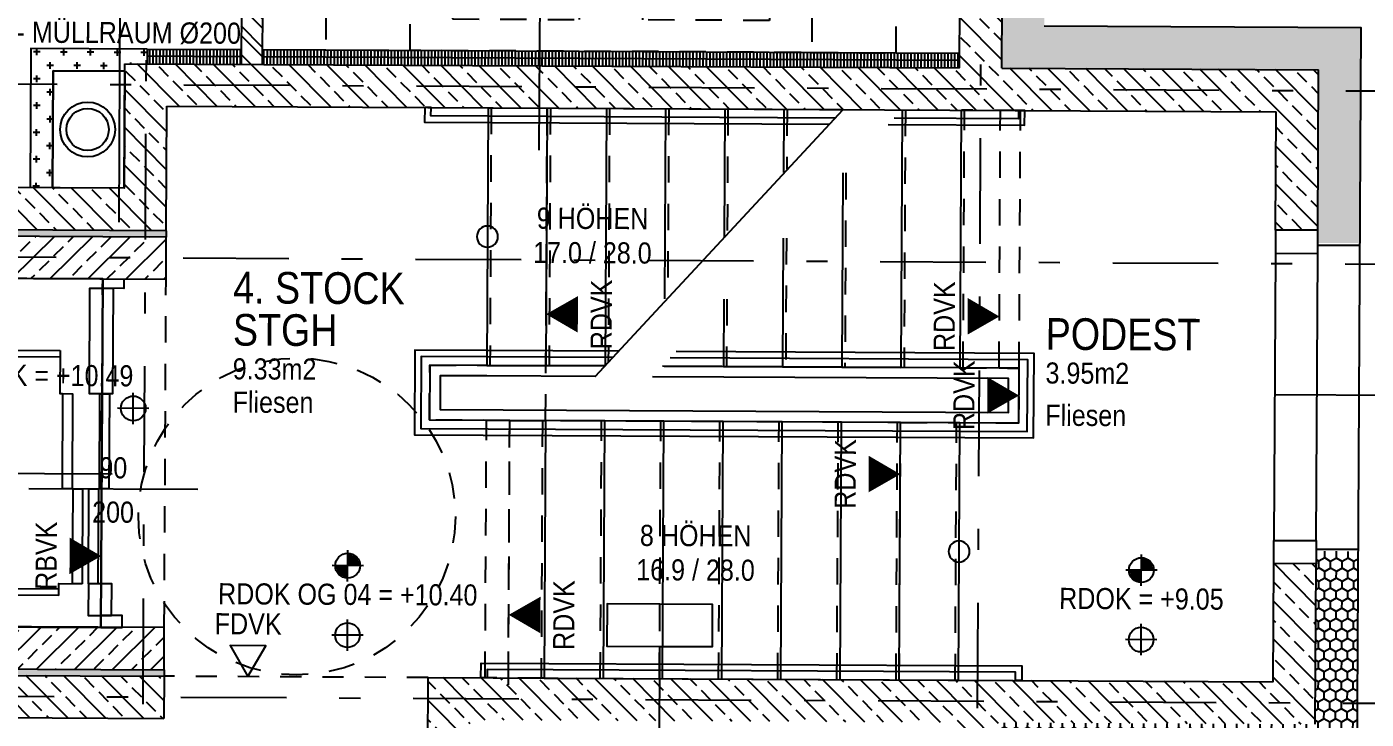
# Model space of a CAD drawing. Header units: millimetres. Extents: x 2821 to 2886, y 1688 to 1792.
# Drawn here: x 2833.88 to 2840.22, y 1754.71 to 1757.99 of the extents above; entities that cross this region are included whole.
import ezdxf
from ezdxf.enums import TextEntityAlignment as Align

# ---------------------------------------------------------------- set-up
doc = ezdxf.new("R2010")
doc.units = ezdxf.units.MM
doc.linetypes.add('HIDDEN2', pattern=[0.1875, 0.125, -0.0625])
doc.linetypes.add('STRICHPUNKT', pattern=[1, 0.5, -0.25, 0, -0.25])
for name, color, linetype in [('00-AUF---------M0', 8, 'Continuous'), ('00-TXT---------M0', 8, 'Continuous'), ('01-ANS-G00-L04-M0', 8, 'Continuous'), ('01-SYM-G00-L04-M0', 8, 'Continuous'), ('01-TXT---------M0', 1, 'Continuous'), ('01-TXT---------PP', 1, 'Continuous'), ('01-TXT-G00-L04-M0', 1, 'Continuous'), ('02-AXO-G00-L04-M0', 8, 'STRICHPUNKT'), ('02-DIM-G00-L04-ROHBAU', 8, 'Continuous'), ('02-FIL-G00-L04-LILA', 223, 'Continuous'), ('02-FIL-G00-L04-ORANGE', 40, 'Continuous'), ('02-FIL-G00-L04-STB', 8, 'Continuous'), ('02-HID-G00-L04-M0', 8, 'HIDDEN2'), ('02-TWA-G00-L04-M0', 4, 'Continuous'), ('02-WDA-G00-L04-M0', 8, 'Continuous'), ('02-ZWA-G00-L04-M0', 2, 'Continuous'), ('03-SYM-G00-L04-M0', 8, 'Continuous'), ('04-STO-G00-L04-M0', 1, 'Continuous'), ('04-SYM-G00-L04-EP', 8, 'Continuous'), ('04-TXT---------EP', 8, 'Continuous'), ('04-TXT-G00-L04-M0', 8, 'Continuous'), ('05-TXT--------M0', 8, 'Continuous'), ('05-TXT-G00-L04-M0', 8, 'Continuous'), ('06-SYM-G00-L04-M0', 8, 'Continuous'), ('06-TXT-G00-L04-M0', 8, 'Continuous'), ('07-BAR-G00-L04-M0', 8, 'HIDDEN2')]:
    doc.layers.add(name, color=color, linetype=linetype)
doc.layers.add('00_HLP---------M0', color=6, linetype='Continuous', plot=False)
doc.layers.add('07_MOB-G00-L04-M0', color=6, linetype='HIDDEN2', plot=False)
doc.styles.add('ARIAL', font='arial.ttf', dxfattribs={"width": 0.85})
doc.dimstyles.new('pp chromy&schneider', dxfattribs={"dimscale": 0.005, "dimtxt": 25, "dimasz": 10, "dimexe": 0, "dimexo": 0, "dimgap": 5, "dimtad": 1, "dimdec": 1, "dimlfac": 100, "dimrnd": 0.1, "dimzin": 9, "dimdsep": 46, "dimtxsty": 'ARIAL', "dimblk": 'c&s kote', "dimcen": 0, "dimse1": 1, "dimse2": 1, "dimclrd": 8, "dimclrt": 8, "dimadec": 0, "dimazin": 0, "dimtfac": 0.75, "dimtdec": 1, "dimtix": 1, "dimtmove": 2, "dimatfit": 0, "dimldrblk": 'NONE', "dimfxl": 1, "dimtolj": 1, "dimlwd": -1, "dimarcsym": 0})
pattern_1 = [(134.70755, (2799.24015, 1705.95968), (-0.09025976, -0.08934302), []), (134.70755, (2799.24061, 1706.04948), (-0.09025976, -0.08934302), [0.0635, -0.03175])]
pattern_2 = [(89.70755, (2799.240151, 1705.959677), (-0.0158747932, 8.10293e-05), []), (179.70755, (2799.24015, 1705.95968), (-0.00032412, -0.06349917), [])]
pattern_3 = [(89.70755, (2799.24015, 1705.959677), (-0.027252854, 0.047764726), [0.03175, -0.0635]), (209.70755, (2799.24015, 1705.959677), (-0.027739039, -0.047484027), [0.03175, -0.0635]), (149.70755, (2799.24015, 1705.959677), (-0.054991893, 0.000280699), [-0.0635, 0.03175])]

# ---------------------------------------------------------------- blocks, each defined once
blk = doc.blocks.new('LIFT')
at = {"layer": '00-AUF---------M0'}
for p, q in [((1.5, 1.73), (0.34, 1.73)), ((0.34, 1.73), (0.34, 0.3)), ((1.5, 0.3), (1.5, 1.73)), ((1.47, 1.7), (0.37, 1.7)), ((0.37, 1.7), (0.37, 0.3)), ((1.47, 0.3), (1.47, 1.7))]:
    blk.add_line(p, q, dxfattribs=at)
for points in [[(0.34, 0.3), (0.544, 0.3), (0.544, 0.29)], [(1.5, 0.3), (1.444, 0.3), (1.444, 0.19)]]:
    blk.add_lwpolyline(points, dxfattribs=at)
for points in [[(0.994, 0.24), (0.994, 0.285), (0.544, 0.285), (0.544, 0.24)], [(1.444, 0.19), (1.444, 0.235), (0.994, 0.235), (0.994, 0.19)], [(0.044, 0.05), (0.544, 0.05), (0.544, 0.16), (0.044, 0.16)], [(1.444, 0.115), (1.444, 0.16), (0.994, 0.16), (0.994, 0.115)], [(1.594, 0.05), (1.444, 0.05), (1.444, 0.16), (1.594, 0.16), (1.594, 0.05)], [(0, 0.1), (0, 0), (0.044, 0), (0.044, 0.1)], [(0.994, 0.065), (0.994, 0.11), (0.544, 0.11), (0.544, 0.065)], [(1.65, 0.1), (1.65, 0), (1.594, 0), (1.594, 0.1)]]:
    blk.add_lwpolyline(points, close=True, dxfattribs=at)
at = {"layer": '00_HLP---------M0'}
for points in [[(0.924, 0.05), (0.924, 1.97)], [(1.65, 1.9), (1.65, 0.1), (0, 0.1), (0, 1.9), (1.65, 1.9)], [(1.65, 0.763), (0, 0.763)]]:
    blk.add_lwpolyline(points, dxfattribs=at)
blk = doc.blocks.new('06-TXT')
at = {"color": 8, "style": 'ARIAL', "width": 0.85}
blk.add_attdef('STAIR', text='', height=0.1, dxfattribs=at).set_placement((0.009, 0.046), align=Align.CENTER)
blk.add_attdef('STG', text='', height=0.1, dxfattribs=at).set_placement((0.009, -0.054), align=Align.TOP_CENTER)
blk = doc.blocks.new('STIEGE_2')
at = {"linetype": 'HIDDEN2'}
for p, q in [((-2.7, 2.44), (-1.48, 2.44)), ((-1.22, 2.19), (0, 2.19)), ((0, 1.91), (-1.22, 1.91)), ((0, 1.63), (-1.22, 1.63)), ((0, 1.35), (-1.22, 1.35)), ((0, 1.07), (-1.22, 1.07)), ((0, 0.79), (-1.22, 0.79)), ((0, 0.51), (-1.22, 0.51)), ((0, 0.23), (-1.22, 0.23))]:
    blk.add_line(p, q, dxfattribs=at)
for p, q in [((-1.22, 0.215), (-1.22, 2.175)), ((-1.22, 2.175), (0, 2.175)), ((0, 2.175), (0, 0.215)), ((0, 1.895), (-1.22, 1.895)), ((0, 1.615), (-1.22, 1.615)), ((0, 1.335), (-1.22, 1.335)), ((0, 1.055), (-1.22, 1.055)), ((0, 0.775), (-1.22, 0.775)), ((0, 0.495), (-1.22, 0.495)), ((0, 0.215), (-1.22, 0.215))]:
    blk.add_line(p, q)
for points in [[(-1.55, 1.8297), (-1.55, 2.455), (-1.55, 2.795), (-1.15, 2.795), (-1.15, -0.135), (-1.55, -0.135), (-1.55, 1.5584)], [(-1.52, 1.8577), (-1.52, 2.455), (-1.52, 2.765), (-1.18, 2.765), (-1.18, -0.105), (-1.52, -0.105), (-1.52, 1.5864)], [(-1.48, 1.895), (-1.48, 2.455), (-1.48, 2.725), (-1.22, 2.725), (-1.22, -0.065), (-1.48, -0.065), (-1.48, 1.6237)], [(-1.43, 1.9417), (-1.43, 2.455), (-1.43, 2.675), (-1.27, 2.675), (-1.27, -0.015), (-1.43, -0.015), (-1.43, 1.6704)], [(-2.7, 2.455), (-1.48, 2.455), (-1.48, 1.895)], [(-2.7, 2.455), (-2.7, 0.775)], [(-2.7, 2.175), (-1.48, 2.175)], [(-1.43, 1.9417), (-2.7, 0.775)], [(-2.7, 1.895), (-1.48, 1.895)], [(-2.7, 1.615), (-1.8, 1.615)], [(-1.48, 1.615), (-1.48, 0.495)], [(-2.7, 1.335), (-2.09, 1.335)], [(-1.8, 1.335), (-1.48, 1.335)], [(-2.7, 1.055), (-2.4, 1.055)], [(-2.09, 1.055), (-1.48, 1.055)], [(-2.4, 0.775), (-1.48, 0.775)], [(-2.7, 0.495), (-1.48, 0.495)], [(-1.48, 0.215), (-1.48, 0.215), (-2.7, 0.215), (-2.7, 0.215)]]:
    blk.add_lwpolyline(points)
for points in [[(-2.09, 2.455, 0, 0, 0), (-2.09, 1.546, 0.075, 0, 0), (-2.09, 1.335, 0, 0, 0)], [(-0.61, 0.215, 0, 0, 0), (-0.61, 1.9037, 0.1, 0, 0), (-0.61, 2.175, 0, 0, 0)], [(-2.09, 1.055, 0, 0, 0), (-2.09, 0.4185, 0.075, 0, 0), (-2.09, 0.215, 0, 0, 0)]]:
    blk.add_lwpolyline(points, format="xyseb")
for points in [[(0, 2.175), (0, 2.455), (-1.22, 2.455), (-1.22, 2.175)], [(-2.7, 2.16), (-1.48, 2.16)], [(-2.7, 1.88), (-1.4961, 1.88)], [(-2.7, 1.6), (-1.8161, 1.6)], [(-2.7, 1.32), (-2.1061, 1.32)], [(-1.8, 1.32), (-1.48, 1.32)], [(-2.7, 1.04), (-2.4161, 1.04)], [(-2.09, 1.04), (-1.48, 1.04)], [(-2.4, 0.76), (-1.48, 0.76)], [(-2.7, 0.48), (-1.48, 0.48)], [(-1.48, 0.215), (-1.48, -0.065), (-2.7, -0.065), (-2.7, 0.215)], [(-1.48, 0.2), (-1.48, 0.2), (-2.7, 0.2), (-2.7, 0.2)]]:
    blk.add_lwpolyline(points, dxfattribs=at)
for centre in [(-2.09, 2.455), (-0.61, 0.215)]:
    blk.add_circle(centre, 0.05)
blk = doc.blocks.new('01-SQM')
at = {"layer": '01-TXT---------M0', "color": 1, "style": 'ARIAL', "width": 0.85}
blk.add_attdef('ROOM', (0, 0), '', height=0.15, dxfattribs=at)
blk.add_attdef('AREA', text='', height=0.1, dxfattribs=at).set_placement((0, -0.06), align=Align.TOP_LEFT)
at = {"layer": '01-TXT---------PP', "color": 1, "style": 'ARIAL', "width": 0.85}
blk.add_attdef('NR', text='', height=0.15, dxfattribs=at).set_placement((-0.1173, 0), align=Align.RIGHT)
blk.add_attdef('FLOOR', text='', height=0.1, dxfattribs=at).set_placement((0, -0.26), align=Align.TOP_LEFT)
blk = doc.blocks.new('BETT')
for points in [[(0, 0.95), (-0.4, 0.95), (-0.4, 1.35), (0, 1.35)], [(0, -1.35), (-0.4, -1.35), (-0.4, -0.95), (0, -0.95)]]:
    blk.add_lwpolyline(points, close=True)
at = {"flags": 128}
blk.add_lwpolyline([(-2.1, 0.95), (-2.1, -0.95), (0, -0.95), (0, 0.95)], close=True, dxfattribs=at)
for points in [[(-0.5, 0.85), (-0.5, -0.85)], [(-0.4, 0.75), (-0.15, 0.75), (-0.15, 0.15), (-0.4, 0.15)], [(-0.4, -0.75), (-0.15, -0.75), (-0.15, -0.15), (-0.4, -0.15)]]:
    blk.add_lwpolyline(points)
blk = doc.blocks.new('05-TXT')
at = {"layer": '05-TXT--------M0'}
blk.add_line((-0.4, 0), (0.4, 0), dxfattribs=at)
at = {"layer": '05-TXT--------M0', "color": 8, "style": 'ARIAL', "width": 0.85}
blk.add_attdef('BREITE', text='', height=0.1, dxfattribs=at).set_placement((0, 0.05), align=Align.CENTER)
blk.add_attdef('HÖHE', text='', height=0.1, rotation=360, dxfattribs=at).set_placement((0, -0.06), align=Align.TOP_CENTER)
blk = doc.blocks.new('01-hk4')
blk.add_lwpolyline([(0, 0, 0, 0.270625, 0), (0, 0.234375, 0.270625, 0.270625, 0)], format="xyseb")
at = {"layer": '00-TXT---------M0', "color": 8, "style": 'ARIAL', "width": 0.85}
blk.add_attdef('HEIGHT', text='', height=0.1, dxfattribs=at).set_placement((0, 0.35), align=Align.CENTER)
blk = doc.blocks.new('c&s kote')
at = {"color": 8}
for p, q in [((0, -2), (0, 2)), ((0, 2), (0, -2)), ((-2, 0), (2, 0)), ((2, 0), (-2, 0))]:
    blk.add_line(p, q, dxfattribs=at)
blk.add_circle((0, 0), 0.5, dxfattribs=at)
blk = doc.blocks.new('*D1162')
at = {"layer": '02-DIM-G00-L04-ROHBAU', "color": 8, "transparency": 16777216}
blk.add_arc((2826.9236, 1744.0855), 1.076, 182.67717, 267.04484, dxfattribs=at)
at = {"layer": 'Defpoints', "color": 0, "transparency": 16777216}
for p in [(2827.0259, 1764.1186), (2821.735, 1744.0842), (2839.3238, 1744.0886), (2825.991, 1743.5489), (2826.9115, 1741.7189)]:
    blk.add_point(p, dxfattribs=at)
at = {"layer": '02-DIM-G00-L04-ROHBAU', "color": 8, "transparency": 16777216, "xscale": 0.05, "yscale": 0.05, "zscale": 0.05}
for p, rotation in [((2825.8476, 1744.0852), 91.34581227795306), ((2826.9181, 1743.0095), 358.376192247876)]:
    blk.add_blockref('c&s kote', p, dxfattribs=dict(at, rotation=rotation))
at = {"layer": '02-DIM-G00-L04-ROHBAU', "color": 8, "transparency": 16777216, "insert": (2826.2239, 1743.3891), "char_height": 0.125, "attachment_point": 5, "rotation": 314.861, "style": 'ARIAL'}
blk.add_mtext('\\A1;90°', dxfattribs=at)
blk = doc.blocks.new('_None')
blk = doc.blocks.new('04-TXT')
blk.add_line((0, 0), (0.9529, 0))
at = {"layer": '04-TXT---------EP', "color": 8, "style": 'ARIAL', "width": 0.85}
blk.add_attdef('WIDTH', text='', height=0.1, dxfattribs=at).set_placement((0.6322, 0.05), align=Align.CENTER)
blk.add_attdef('HEIGHT', text='', height=0.1, dxfattribs=at).set_placement((0.6322, -0.05), align=Align.TOP_CENTER)
blk = doc.blocks.new('03-rar')
blk.add_circle((0, 0), 0.05)
at = {"layer": '01-TXT---------M0', "color": 8, "style": 'ARIAL', "width": 0.85}
blk.add_attdef('RR', text='', height=0.1, dxfattribs=at).set_placement((0, 0.1), align=Align.CENTER)
blk = doc.blocks.new('*D1894')
at = {"layer": '02-DIM-G00-L04-ROHBAU', "color": 8, "transparency": 16777216}
blk.add_arc((2827.0128, 1761.5517), 0.7832, 93.36617, 176.7214, dxfattribs=at)
at = {"layer": 'Defpoints', "color": 0, "transparency": 16777216}
for p in [(2827.0259, 1764.1186), (2826.622, 1762.2304), (2844.8436, 1761.67), (2821.824, 1761.5173), (2826.9115, 1741.7189)]:
    blk.add_point(p, dxfattribs=at)
at = {"layer": '02-DIM-G00-L04-ROHBAU', "color": 8, "transparency": 16777216, "xscale": 0.05, "yscale": 0.05, "zscale": 0.05}
for p, rotation in [((2827.0168, 1762.3348), 1.53686145142031), ((2826.2296, 1761.5465), 268.5507148004654)]:
    blk.add_blockref('c&s kote', p, dxfattribs=dict(at, rotation=rotation))
at = {"layer": '02-DIM-G00-L04-ROHBAU', "color": 8, "transparency": 16777216, "insert": (2826.5214, 1762.0423), "char_height": 0.125, "attachment_point": 5, "rotation": 225.04379, "style": 'ARIAL'}
blk.add_mtext('\\A1;91°', dxfattribs=at)
blk = doc.blocks.new('*D1895')
at = {"layer": '02-DIM-G00-L04-ROHBAU', "color": 8, "transparency": 16777216}
blk.add_arc((2826.9934, 1757.7511), 0.7995, 93.29149, 176.12361, dxfattribs=at)
at = {"layer": 'Defpoints', "color": 0, "transparency": 16777216}
for p in [(2827.0259, 1764.1186), (2826.5972, 1758.4455), (2821.8049, 1757.7776), (2844.8231, 1757.6601), (2826.9115, 1741.7189)]:
    blk.add_point(p, dxfattribs=at)
at = {"layer": '02-DIM-G00-L04-ROHBAU', "color": 8, "transparency": 16777216, "xscale": 0.05, "yscale": 0.05, "zscale": 0.05}
for p, rotation in [((2826.9974, 1758.5506), 1.499517257516312), ((2826.1939, 1757.7552), 267.9155813782047)]:
    blk.add_blockref('c&s kote', p, dxfattribs=dict(at, rotation=rotation))
at = {"layer": '02-DIM-G00-L04-ROHBAU', "color": 8, "transparency": 16777216, "insert": (2826.4934, 1758.2562), "char_height": 0.125, "attachment_point": 5, "rotation": 224.70755, "style": 'ARIAL'}
blk.add_mtext('\\A1;90°', dxfattribs=at)
blk = doc.blocks.new('01-HK2')
for p, q in [((0, -0.098), (0, 0.098)), ((0.098, 0), (-0.098, 0))]:
    blk.add_line(p, q)
blk.add_circle((0, 0), 0.0773)
at = {"layer": '01-TXT---------M0', "color": 8, "style": 'ARIAL', "width": 0.85}
blk.add_attdef('HEIGHT', text='', height=0.1, rotation=360, dxfattribs=at).set_placement((0, 0.132), align=Align.BOTTOM_CENTER)
blk = doc.blocks.new('01-HK3')
blk.add_lwpolyline([(0, 0), (0.0423, 0.0732), (-0.0423, 0.0732)], close=True)
at = {"color": 0, "style": 'ARIAL', "width": 0.85}
blk.add_attdef('HEIGHT', text='', height=0.05, dxfattribs=at).set_placement((0, 0.35), align=Align.TOP_CENTER)

msp = doc.modelspace()

# ---------------------------------------------------------------- hatches: boundary and pattern name
at = {"layer": '02-FIL-G00-L04-LILA'}
h = msp.add_hatch(dxfattribs=at)
h.set_pattern_fill('HONEY', color=256, scale=0.01, angle=197.04654, style=0)
h.set_pattern_definition(pattern_3)
h.paths.add_polyline_path([(2838.6947, 1757.9914), (2838.702, 1759.4151), (2838.502, 1759.4161), (2838.5017, 1759.3561), (2838.4937, 1757.7924), (2839.9937, 1757.7847), (2839.9898, 1757.0248), (2839.9895, 1756.9648), (2840.1895, 1756.9637), (2840.1947, 1757.9837)])
h = msp.add_hatch(dxfattribs=at)
h.set_pattern_fill('HONEY', color=256, scale=0.01, angle=197.04654, style=0)
h.set_pattern_definition(pattern_3)
h.paths.add_polyline_path([(2834.5397, 1757.0226), (2832.1098, 1757.035), (2832.099, 1754.925), (2834.529, 1754.9126), (2834.5291, 1754.9426), (2832.1292, 1754.9548), (2832.1396, 1757.0048), (2834.5396, 1756.9926)])
h = msp.add_hatch(dxfattribs=at)
h.set_pattern_fill('HONEY', color=256, scale=0.01, angle=197.04654, style=0)
h.set_pattern_definition(pattern_3)
h.paths.add_polyline_path([(2840.1769, 1754.4838), (2840.1821, 1755.5038), (2839.9821, 1755.5048), (2839.9818, 1755.4448), (2839.9779, 1754.6848), (2838.4779, 1754.6924), (2838.474, 1753.9224), (2838.4737, 1753.8625), (2838.6737, 1753.8614), (2838.6769, 1754.4914)])
at = {"layer": '02-FIL-G00-L04-ORANGE'}
h = msp.add_hatch(dxfattribs=at)
h.set_pattern_fill('ANSI32', color=256, scale=0.01, angle=197.04654, style=0)
h.set_pattern_definition([(134.70755, (2799.24015, 1705.95968), (-0.06769482, -0.06700727), []), (134.70755, (2799.24038, 1706.00458), (-0.06769482, -0.06700727), [])])
h.paths.add_polyline_path([(2834.9953, 1758.1103), (2834.8953, 1758.1108), (2834.8938, 1757.8108), (2834.9938, 1757.8103)])
h = msp.add_hatch(dxfattribs=at)
h.set_pattern_fill('CROSS', color=256, scale=0.01, angle=197.04654, style=0)
h.set_pattern_definition([(89.70755, (2799.24515, 1705.95965), (-0.063175056, 0.06382329), [0.03175, -0.09525]), (179.70755, (2799.26111, 1705.975445), (-0.06382329, -0.063175056), [0.03175, -0.09525])])
h.paths.add_polyline_path([(2834.4541, 1757.883), (2834.3491, 1757.8836), (2833.8991, 1757.8859), (2833.8958, 1757.2259), (2834.0008, 1757.2253), (2834.0036, 1757.7803), (2834.3486, 1757.7786), (2834.3488, 1757.8136), (2834.4538, 1757.813)])
h = msp.add_hatch(dxfattribs=at)
h.set_pattern_fill('GRATE', color=256, scale=0.02, angle=197.04654, style=0)
h.set_pattern_definition(pattern_2)
h.paths.add_polyline_path([(2834.8938, 1757.8108), (2834.8941, 1757.8808), (2834.4491, 1757.883), (2834.4488, 1757.813)])
h = msp.add_hatch(dxfattribs=at)
h.set_pattern_fill('GRATE', color=256, scale=0.02, angle=197.04654, style=0)
h.set_pattern_definition(pattern_2)
h.paths.add_polyline_path([(2838.2941, 1757.8634), (2834.9941, 1757.8803), (2834.9938, 1757.8103), (2838.2937, 1757.7934)])
at = {"layer": '02-FIL-G00-L04-STB'}
h = msp.add_hatch(dxfattribs=at)
h.set_pattern_fill('ANSI33', color=256, scale=0.02, angle=197.04654, style=0)
h.set_pattern_definition(pattern_1)
h.paths.add_polyline_path([(2834.529, 1754.9126), (2832.099, 1754.925), (2832.1098, 1757.035), (2834.5397, 1757.0226), (2834.5428, 1757.6126), (2839.7927, 1757.5858), (2839.7898, 1757.0258), (2839.9898, 1757.0248), (2839.9937, 1757.7847), (2838.4937, 1757.7924), (2838.5017, 1759.3561), (2838.4217, 1759.3565), (2838.4217, 1759.3565), (2838.3017, 1759.3571), (2838.2937, 1757.7934), (2834.3438, 1757.8136), (2834.3408, 1757.2236), (2831.9108, 1757.236), (2831.898, 1754.726), (2832.808, 1754.7214), (2832.805, 1754.1414), (2832.885, 1754.141), (2833.005, 1754.1404), (2833.008, 1754.7204), (2834.528, 1754.7126)])
h = msp.add_hatch(dxfattribs=at)
h.set_pattern_fill('ANSI33', color=256, scale=0.02, angle=107.04654, style=0)
h.set_pattern_definition([(44.70755, (2799.24015, 1705.95968), (-0.08934302, 0.09025976), []), (44.70755, (2799.32995, 1705.95922), (-0.08934302, 0.09025976), [0.0635, -0.03175])])
h.paths.add_polyline_path([(2834.5396, 1756.9926), (2832.1396, 1757.0048), (2832.1292, 1754.9548), (2834.5291, 1754.9426), (2834.5302, 1755.1426), (2832.3302, 1755.1538), (2832.3386, 1756.8038), (2834.5386, 1756.7926)])
h = msp.add_hatch(dxfattribs=at)
h.set_pattern_fill('ANSI33', color=256, scale=0.02, angle=197.04654, style=0)
h.set_pattern_definition(pattern_1)
h.paths.add_polyline_path([(2839.9818, 1755.4448), (2839.7818, 1755.4458), (2839.7789, 1754.8858), (2835.779, 1754.9062), (2835.7667, 1752.5062), (2834.5167, 1752.5126), (2834.5193, 1753.0126), (2834.1993, 1753.0143), (2834.1983, 1752.8143), (2834.3183, 1752.8136), (2834.3102, 1751.2387), (2834.5102, 1751.2376), (2834.5157, 1752.3126), (2835.9657, 1752.3052), (2835.9779, 1754.7052), (2838.2779, 1754.6935), (2838.274, 1753.9235), (2838.474, 1753.9224), (2838.4779, 1754.6924), (2839.9779, 1754.6848)])

# ---------------------------------------------------------------- linework, layer by layer
for p, q in [((2836.3105, 1758.8235), (2836.3032, 1757.4036)), ((2834.3222, 1758.4837), (2834.315, 1757.0638)), ((2835.3981, 1755.362), (2835.3989, 1755.5104)), ((2839.1545, 1755.341), (2839.1553, 1755.4894)), ((2835.4727, 1755.4358), (2835.3243, 1755.4366)), ((2839.2291, 1755.4148), (2839.0807, 1755.4156)), ((2836.8747, 1755.0539), (2836.8675, 1753.6339))]:
    msp.add_line(p, q)
msp.add_lwpolyline([(2836.8747, 1755.0539), (2837.1247, 1755.0526), (2837.1257, 1755.2526), (2836.6258, 1755.2551), (2836.6247, 1755.0551)], close=True)
for centre in [(2835.3985, 1755.4362), (2839.1549, 1755.4152)]:
    msp.add_circle(centre, 0.0586)
for points in [[(2835.3988, 1755.4948), (2835.4402, 1755.4774), (2835.3985, 1755.4362)], [(2835.3985, 1755.4362), (2835.4571, 1755.4359), (2835.4402, 1755.4774)], [(2839.1552, 1755.4738), (2839.1965, 1755.4564), (2839.1549, 1755.4152)], [(2835.3399, 1755.4365), (2835.3569, 1755.395), (2835.3985, 1755.4362)], [(2835.3569, 1755.395), (2835.3982, 1755.3776), (2835.3985, 1755.4362)], [(2839.0963, 1755.4155), (2839.1132, 1755.374), (2839.1549, 1755.4152)], [(2839.1132, 1755.374), (2839.1546, 1755.3566), (2839.1549, 1755.4152)], [(2839.1549, 1755.4152), (2839.2135, 1755.4149), (2839.1965, 1755.4564)]]:
    msp.add_solid(points)
at = {"layer": '01-ANS-G00-L04-M0'}
msp.add_lwpolyline([(2834.0036, 1757.7803), (2834.3436, 1757.7786), (2834.3408, 1757.2236), (2834.0008, 1757.2253)], close=True, dxfattribs=at)
msp.add_lwpolyline([(2834.2386, 1756.7941), (2834.2302, 1755.1441)], dxfattribs=at)
at = {"layer": '02-AXO-G00-L04-M0'}
for points in [[(2834.4758, 1764.0806), (2834.3614, 1741.6809)], [(2838.4257, 1764.0604), (2838.3114, 1741.6607)], [(2842.8232, 1757.6703), (2821.8049, 1757.7776)], [(2842.819, 1756.8503), (2821.8007, 1756.9576)], [(2842.8084, 1754.7703), (2821.7901, 1754.8776)]]:
    msp.add_lwpolyline(points, dxfattribs=at)
at = {"layer": '02-HID-G00-L04-M0'}
for points in [[(2836.1588, 1754.8714), (2836.1652, 1756.1243), (2835.7852, 1756.1262), (2835.7865, 1756.3862), (2836.3365, 1756.3834), (2836.3427, 1757.6034)], [(2836.159, 1754.9043), (2836.1652, 1756.1243), (2836.3352, 1756.1234), (2836.3427, 1757.6034)], [(2838.0089, 1754.8948), (2838.0152, 1756.1148), (2838.5752, 1756.112), (2838.5765, 1756.372), (2838.4815, 1756.3724), (2838.4877, 1757.5924)], [(2834.2302, 1755.1441), (2834.2386, 1756.7941)], [(2834.5302, 1755.1426), (2834.5386, 1756.7926)]]:
    msp.add_lwpolyline(points, dxfattribs=at)
at = {"layer": '02-HID-G00-L04-M0', "ltscale": 0.5}
msp.add_lwpolyline([(2835.779, 1754.9062), (2834.529, 1754.9126)], dxfattribs=at)
at = {"layer": '02-TWA-G00-L04-M0'}
for p, q in [((2834.3438, 1757.8136), (2838.2937, 1757.7934)), ((2838.4937, 1757.7924), (2839.9937, 1757.7847)), ((2834.3408, 1757.2236), (2831.9108, 1757.236)), ((2834.5397, 1757.0226), (2832.1098, 1757.035)), ((2832.099, 1754.925), (2834.529, 1754.9126)), ((2835.7667, 1752.5062), (2835.779, 1754.9062)), ((2835.779, 1754.9062), (2839.7789, 1754.8858)), ((2833.008, 1754.7204), (2834.528, 1754.7126))]:
    msp.add_line(p, q, dxfattribs=at)
for points in [[(2838.2937, 1757.7934), (2838.3017, 1759.3571)], [(2838.4937, 1757.7924), (2838.5017, 1759.3561)], [(2834.3408, 1757.2236), (2834.3438, 1757.8136)], [(2839.9898, 1757.0248), (2839.9937, 1757.7847)], [(2834.5397, 1757.0226), (2834.5428, 1757.6126)], [(2834.5428, 1757.6126), (2839.7927, 1757.5858)], [(2839.7898, 1757.0258), (2839.7927, 1757.5858)], [(2839.9898, 1757.0248), (2839.7898, 1757.0258)], [(2839.7789, 1754.8858), (2839.7818, 1755.4458)], [(2839.9818, 1755.4448), (2839.7818, 1755.4458)], [(2839.9779, 1754.6848), (2839.9818, 1755.4448)], [(2834.529, 1754.9126), (2834.528, 1754.7126)]]:
    msp.add_lwpolyline(points, dxfattribs=at)
msp.add_lwpolyline([(2834.5396, 1756.9926), (2832.1396, 1757.0048), (2832.1292, 1754.9548), (2834.5291, 1754.9426), (2834.5302, 1755.1426), (2832.3302, 1755.1538), (2832.3386, 1756.8038), (2834.5386, 1756.7926)], close=True, dxfattribs=at)
at = {"layer": '02-WDA-G00-L04-M0'}
for points in [[(2838.6769, 1754.4914), (2840.1769, 1754.4838), (2840.1947, 1757.9837), (2838.6947, 1757.9914)], [(2834.5397, 1757.0226), (2834.5396, 1756.9926)], [(2839.9895, 1756.9548), (2840.1895, 1756.9537)], [(2839.9821, 1755.5148), (2840.1821, 1755.5138)], [(2834.5291, 1754.9426), (2834.529, 1754.9126)]]:
    msp.add_lwpolyline(points, dxfattribs=at)
at = {"layer": '02-ZWA-G00-L04-M0'}
for p, q in [((2834.8953, 1758.1108), (2834.8938, 1757.8108)), ((2834.9953, 1758.1103), (2834.9938, 1757.8103)), ((2834.4491, 1757.883), (2834.8941, 1757.8808)), ((2834.9941, 1757.8803), (2838.2941, 1757.8634))]:
    msp.add_line(p, q, dxfattribs=at)
for points in [[(2834.4491, 1757.883), (2833.8991, 1757.8859), (2833.8958, 1757.2259)], [(2834.4491, 1757.883), (2834.4488, 1757.813)], [(2834.3436, 1757.7786), (2834.0036, 1757.7803), (2834.0008, 1757.2253)]]:
    msp.add_lwpolyline(points, dxfattribs=at)
at = {"layer": '03-SYM-G00-L04-M0'}
msp.add_circle((2834.1672, 1757.502), 0.13, dxfattribs=at)
at = {"layer": '04-STO-G00-L04-M0'}
for points in [[(2839.7898, 1757.0258), (2839.7893, 1756.9158), (2839.9893, 1756.9148), (2839.9898, 1757.0248)], [(2839.7818, 1755.4458), (2839.7823, 1755.5558), (2839.9823, 1755.5548), (2839.9818, 1755.4448)]]:
    msp.add_lwpolyline(points, close=True, dxfattribs=at)
at = {"layer": '04-SYM-G00-L04-EP'}
for points in [[(2839.7893, 1756.9158), (2839.7823, 1755.5558)], [(2839.9823, 1755.5548), (2839.9893, 1756.9148)]]:
    msp.add_lwpolyline(points, dxfattribs=at)
at = {"layer": '06-SYM-G00-L04-M0'}
for points in [[(2835.7627, 1757.6063), (2835.7624, 1757.5363), (2837.677, 1757.5266)], [(2837.7052, 1757.5564), (2835.7925, 1757.5662), (2835.7927, 1757.6062), (2835.7627, 1757.6063)], [(2837.957, 1757.5251), (2838.6023, 1757.5218), (2838.6027, 1757.5918), (2838.5727, 1757.592), (2838.5725, 1757.552), (2837.9852, 1757.555)], [(2836.029, 1754.9049), (2836.0293, 1754.9749), (2838.5893, 1754.9619), (2838.5889, 1754.8919), (2838.5589, 1754.892), (2838.5591, 1754.932), (2836.0592, 1754.9448), (2836.059, 1754.9048), (2836.029, 1754.9049)]]:
    msp.add_lwpolyline(points, dxfattribs=at)
at = {"layer": '07-BAR-G00-L04-M0'}
msp.add_circle((2835.1578, 1755.669), 0.75, dxfattribs=at)

# ---------------------------------------------------------------- block references
at = {"layer": '01-SYM-G00-L04-M0'}
ref = msp.add_blockref('01-hk4', (2836.3378, 1756.6273), dxfattribs=dict(at, xscale=-0.6400000004540489, yscale=0.6400000004301472, zscale=0.6400000004327274, rotation=269.7075493285675))
ref.add_attrib('HEIGHT', 'RDVK', dxfattribs={"layer": '00-TXT---------M0', "color": 8, "extrusion": (0, 0, -1), "height": 0.1, "rotation": 90.29245, "style": 'ARIAL', "text_generation_flag": 4, "width": 0.85}).set_placement((-2836.5985, 1756.626), align=Align.MIDDLE_CENTER)
ref = msp.add_blockref('01-hk4', (2838.4827, 1756.6164), dxfattribs=dict(at, xscale=-0.6400000004543458, yscale=0.6400000004301472, zscale=0.6400000004327274, rotation=89.70754932335657))
ref.add_attrib('HEIGHT', 'RDVK', dxfattribs={"layer": '00-TXT---------M0', "color": 8, "extrusion": (0, 0, -1), "height": 0.1, "rotation": 270.29245, "style": 'ARIAL', "text_generation_flag": 2, "width": 0.85}).set_placement((-2838.222, 1756.6177), align=Align.MIDDLE_CENTER)
ref = msp.add_blockref('01-HK2', (2834.3832, 1756.181), dxfattribs=dict(at, xscale=0.7575757580398795, yscale=0.7575757580735277, zscale=0.7575757580681662, rotation=359.7075493220608))
ref.add_attrib('HEIGHT', 'RDOK = +10.49', dxfattribs={"layer": '01-TXT---------M0', "color": 8, "height": 0.1, "rotation": 359.70755, "style": 'ARIAL', "width": 0.85}).set_placement((2834.3836, 1756.2552), align=Align.BOTTOM_RIGHT)
ref = msp.add_blockref('01-hk4', (2838.5758, 1756.242), dxfattribs=dict(at, xscale=-0.6400000004543458, yscale=0.6400000004301472, zscale=0.6400000004327274, rotation=89.70754932335657))
ref.add_attrib('HEIGHT', 'RDVK', dxfattribs={"layer": '00-TXT---------M0', "color": 8, "extrusion": (0, 0, -1), "height": 0.1, "rotation": 270.29245, "style": 'ARIAL', "text_generation_flag": 2, "width": 0.85}).set_placement((-2838.3151, 1756.2433), align=Align.MIDDLE_CENTER)
ref = msp.add_blockref('01-hk4', (2838.0139, 1755.8693), dxfattribs=dict(at, xscale=-0.6400000004543458, yscale=0.6400000004301472, zscale=0.6400000004327274, rotation=89.70754932335657))
ref.add_attrib('HEIGHT', 'RDVK', dxfattribs={"layer": '00-TXT---------M0', "color": 8, "extrusion": (0, 0, -1), "height": 0.1, "rotation": 270.29245, "style": 'ARIAL', "text_generation_flag": 2, "width": 0.85}).set_placement((-2837.7532, 1755.8706), align=Align.MIDDLE_CENTER)
ref = msp.add_blockref('01-hk4', (2834.2319, 1755.4817), dxfattribs=dict(at, xscale=-0.6400000004543458, yscale=0.6400000004301472, zscale=0.6400000004327274, rotation=89.70754932335657))
ref.add_attrib('HEIGHT', 'RBVK', dxfattribs={"layer": '00-TXT---------M0', "color": 8, "extrusion": (0, 0, -1), "height": 0.1, "rotation": 270.29245, "style": 'ARIAL', "text_generation_flag": 2, "width": 0.85}).set_placement((-2833.9712, 1755.483), align=Align.MIDDLE_CENTER)
ref = msp.add_blockref('01-HK2', (2835.3974, 1755.1069), dxfattribs=dict(at, xscale=0.7575757580544376, yscale=0.7575757580735277, zscale=0.7575757580681662, rotation=359.7075491063521))
ref.add_attrib('HEIGHT', 'RDOK OG 04 = +10.40', dxfattribs={"layer": '01-TXT---------M0', "color": 8, "height": 0.1, "rotation": 359.70755, "style": 'ARIAL', "width": 0.85}).set_placement((2835.3982, 1755.2203), align=Align.BOTTOM_CENTER)
ref = msp.add_blockref('01-hk4', (2836.1605, 1755.2033), dxfattribs=dict(at, xscale=-0.6400000004540489, yscale=0.6400000004301472, zscale=0.6400000004327274, rotation=269.7075493285675))
ref.add_attrib('HEIGHT', 'RDVK', dxfattribs={"layer": '00-TXT---------M0', "color": 8, "extrusion": (0, 0, -1), "height": 0.1, "rotation": 90.29245, "style": 'ARIAL', "text_generation_flag": 4, "width": 0.85}).set_placement((-2836.4212, 1755.202), align=Align.MIDDLE_CENTER)
ref = msp.add_blockref('01-hk4', (2836.1605, 1755.2033), dxfattribs=dict(at, xscale=-0.6400000004540489, yscale=0.6400000004301472, zscale=0.6400000004327274, rotation=269.7075493285675))
ref.add_attrib('HEIGHT', 'RDVK', dxfattribs={"layer": '00-TXT---------M0', "color": 8, "extrusion": (0, 0, -1), "height": 0.1, "rotation": 90.29245, "style": 'ARIAL', "text_generation_flag": 4, "width": 0.85}).set_placement((-2836.4212, 1755.202), align=Align.MIDDLE_CENTER)
ref = msp.add_blockref('01-hk4', (2836.1605, 1755.2033), dxfattribs=dict(at, xscale=-0.6400000004540489, yscale=0.6400000004301472, zscale=0.6400000004327274, rotation=269.7075493285675))
ref.add_attrib('HEIGHT', 'RDVK', dxfattribs={"layer": '00-TXT---------M0', "color": 8, "extrusion": (0, 0, -1), "height": 0.1, "rotation": 90.29245, "style": 'ARIAL', "text_generation_flag": 4, "width": 0.85}).set_placement((-2836.4212, 1755.202), align=Align.MIDDLE_CENTER)
ref = msp.add_blockref('01-HK2', (2839.1537, 1755.0859), dxfattribs=dict(at, xscale=0.7575757580544376, yscale=0.7575757580735277, zscale=0.7575757580681662, rotation=359.7075491063521))
ref.add_attrib('HEIGHT', 'RDOK = +9.05', dxfattribs={"layer": '01-TXT---------M0', "color": 8, "height": 0.1, "rotation": 359.70755, "style": 'ARIAL', "width": 0.85}).set_placement((2839.1545, 1755.1994), align=Align.BOTTOM_CENTER)
ref = msp.add_blockref('01-HK3', (2834.926, 1754.9106), dxfattribs=dict(at, xscale=1.999999999977319, yscale=2.000000000014343, zscale=2, rotation=359.7075492827075))
ref.add_attrib('HEIGHT', 'FDVK', dxfattribs={"layer": '0', "color": 0, "height": 0.1, "rotation": 359.70755, "style": 'ARIAL', "width": 0.85}).set_placement((2834.9275, 1755.2106), align=Align.TOP_CENTER)
at = {"layer": '01-TXT-G00-L04-M0', "rotation": 359.7075493156493}
for p, values in [((2834.856, 1756.6785), {'ROOM': '4. STOCK'}), ((2838.7017, 1756.4589), {'ROOM': 'PODEST', 'AREA': '3.95m2', 'FLOOR': 'Fliesen'})]:
    msp.add_blockref('01-SQM', p, dxfattribs=at).add_auto_attribs(values)
at = {"layer": '01-TXT-G00-L04-M0'}
ref = msp.add_blockref('01-SQM', (2834.8549, 1756.4785), dxfattribs=dict(at, rotation=359.7075493156493))
ref.add_attrib('ROOM', 'STGH', (2834.8549, 1756.4785), dxfattribs={"layer": '01-TXT---------M0', "color": 1, "height": 0.15, "rotation": 359.70755, "style": 'ARIAL', "width": 0.85})
ref.add_attrib('AREA', '9.33m2', dxfattribs={"layer": '01-TXT---------M0', "color": 1, "height": 0.1, "rotation": 359.70755, "style": 'ARIAL', "width": 0.85}).set_placement((2834.8546, 1756.4186), align=Align.TOP_LEFT)
ref.add_attrib('FLOOR', 'Fliesen', dxfattribs={"layer": '01-TXT---------PP', "color": 1, "height": 0.1, "rotation": 359.70755, "style": 'ARIAL', "width": 0.85}).set_placement((2834.8538, 1756.2611), align=Align.TOP_LEFT)
at = {"layer": '03-SYM-G00-L04-M0'}
ref = msp.add_blockref('03-rar', (2834.1672, 1757.502), dxfattribs=dict(at, xscale=2.000000001357571, yscale=2.000000001353831, zscale=2.000000001371743, rotation=359.7075493767089))
ref.add_attrib('RR', 'LÜ - MÜLLRAUM %%c200', dxfattribs={"layer": '01-TXT---------M0', "color": 8, "height": 0.1, "rotation": 359.70755, "style": 'ARIAL', "width": 0.85}).set_placement((2834.2693, 1757.9111), align=Align.CENTER)
at = {"layer": '04-TXT-G00-L04-M0', "rotation": 359.707549316483}
msp.add_blockref('04-TXT', (2839.7859, 1756.2472), dxfattribs=at).add_auto_attribs({'WIDTH': '144', 'HEIGHT': '607'})
at = {"layer": '05-TXT-G00-L04-M0', "rotation": 359.7075493339918}
msp.add_blockref('05-TXT', (2834.2885, 1755.7998), dxfattribs=at).add_auto_attribs({'BREITE': '90', 'HÖHE': '200'})
at = {"layer": '06-SYM-G00-L04-M0', "xscale": -1, "rotation": 89.7075493198138}
for name, p in [('STIEGE_2', (2838.5039, 1754.8923)), ('LIFT', (2834.3386, 1756.7936))]:
    msp.add_blockref(name, p, dxfattribs=at)
at = {"layer": '06-TXT-G00-L04-M0'}
ref = msp.add_blockref('06-TXT', (2836.5512, 1757.0023), dxfattribs=dict(at, xscale=0.6250000000162649, yscale=0.6249999999651566, zscale=0.625, rotation=359.7036931949149))
ref.add_attrib('STAIR', '9 HÖHEN', dxfattribs={"layer": '0', "color": 8, "height": 0.1, "rotation": 359.70369, "style": 'ARIAL', "width": 0.85}).set_placement((2836.557, 1757.0308), align=Align.CENTER)
ref.add_attrib('STG', '17.0 / 28.0', dxfattribs={"layer": '0', "color": 8, "height": 0.1, "rotation": 359.70369, "style": 'ARIAL', "width": 0.85}).set_placement((2836.5567, 1756.9683), align=Align.TOP_CENTER)
ref = msp.add_blockref('06-TXT', (2837.0393, 1755.4998), dxfattribs=dict(at, xscale=0.6250000000164908, yscale=0.6249999999651566, zscale=0.625, rotation=359.7036931909129))
ref.add_attrib('STAIR', '8 HÖHEN', dxfattribs={"layer": '0', "color": 8, "height": 0.1, "rotation": 359.70369, "style": 'ARIAL', "width": 0.85}).set_placement((2837.0451, 1755.5283), align=Align.CENTER)
ref.add_attrib('STG', '16.9 / 28.0', dxfattribs={"layer": '0', "color": 8, "height": 0.1, "rotation": 359.70369, "style": 'ARIAL', "width": 0.85}).set_placement((2837.0448, 1755.4658), align=Align.TOP_CENTER)
at = {"layer": '07_MOB-G00-L04-M0', "xscale": -1, "rotation": 89.70754930980875}
msp.add_blockref('BETT', (2836.6441, 1757.8718), dxfattribs=at)

# ---------------------------------------------------------------- dimensions: what is measured, and where the dimension line sits
at = {"layer": '02-DIM-G00-L04-ROHBAU'}
for base, line1, line2, picture, middle in [((2825.991, 1743.5489), ((2827.0259, 1764.1186), (2826.9115, 1741.7189)), ((2821.735, 1744.0842), (2839.3238, 1744.0886)), '*D1162', (2826.2239, 1743.3891)), ((2826.5972, 1758.4455), ((2844.8231, 1757.6601), (2821.8049, 1757.7776)), ((2827.0259, 1764.1186), (2826.9115, 1741.7189)), '*D1895', (2826.4934, 1758.2562)), ((2826.622, 1762.2304), ((2821.824, 1761.5173), (2844.8436, 1761.67)), ((2827.0259, 1764.1186), (2826.9115, 1741.7189)), '*D1894', (2826.5214, 1762.0423))]:
    dim = msp.add_angular_dim_2l(base=base, line1=line1, line2=line2, dimstyle='pp chromy&schneider', override={"dimzin": 8}, dxfattribs=at)
    dim.commit()
    dim.dimension.update_dxf_attribs({"geometry": picture, "text_midpoint": middle})

doc.saveas('drawing.dxf')
